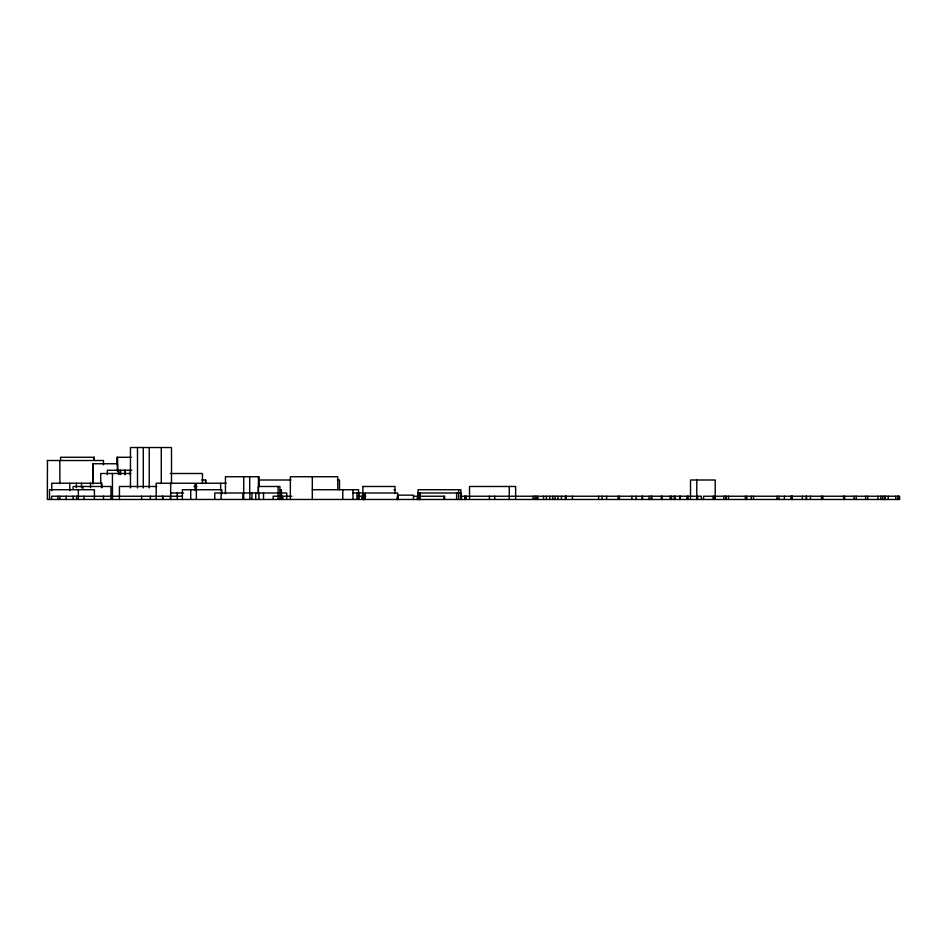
<?xml version="1.0" encoding="UTF-8"?>
<svg xmlns="http://www.w3.org/2000/svg" width="947" height="947" viewBox="0 0 947 947"><rect width="100%" height="100%" fill="white"/><g stroke="black" fill="none" stroke-linecap="round" stroke-linejoin="round"><path stroke-width="1.42" d="M131.266 457.271L116.931 457.271L116.931 464.539M47.35 460.514L103.495 460.514L103.495 464.847M131.834 470.257L107.342 470.257L107.342 474.636M130.816 473.5L100.737 473.5L100.737 483.597M170.282 473.5L202.469 473.5L202.469 483.597M201.711 479.999L205.736 479.999L205.736 482.781M258.614 479.999L291.037 479.999M337.404 479.999L339.5 479.999L339.5 489.729M226.226 483.242L196.349 483.242L196.372 499.471M156.705 486.486L119.429 486.486L119.429 499.471M193.898 486.486L196.858 486.486M362.808 486.486L395.017 486.486L394.935 493.707M279.957 489.729L281.413 489.729L281.413 499.471M312.309 489.729L358.558 489.729L358.558 499.471M393.999 489.729L395.42 489.729M170.673 492.985L183.576 492.985M243.722 492.985L286.716 492.985L286.716 499.471M352.509 492.985L363.175 492.985L363.305 499.471M182.333 496.228L51.588 496.228L51.588 499.471M291.735 496.228L273.21 496.228L273.21 499.471M358.12 496.228L365.791 496.228M413.567 496.228L444.628 496.228L444.628 499.471M460.005 496.228L701.36 496.228L701.36 499.471M898.478 496.228L898.502 499.471M898.028 496.228L898.028 499.471M895.744 496.228L895.744 499.471M888.191 496.228L888.191 499.471M885.161 496.228L885.161 499.471M884.581 496.228L884.581 499.471M882.663 496.228L882.663 499.471M880.781 496.228L880.781 499.471M877.905 496.228L877.905 499.471M867.807 496.228L867.807 499.471M865.653 496.228L865.653 499.471M856.23 496.228L856.23 499.471M854.064 496.228L854.064 499.471M844.629 496.228L844.629 499.471M843.647 496.228L843.647 499.471M822.919 496.228L822.919 499.471M821.558 496.228L821.558 499.471M810.502 496.228L810.502 499.471M806.56 496.228L806.56 499.471M806.264 496.228L806.264 499.471M802.369 496.228L802.369 499.471M792.154 496.228L792.154 499.471M792.023 496.228L792.023 499.471M790.97 496.228L790.97 499.471M784.388 496.228L784.388 499.471M778.955 496.228L778.955 499.471M776.978 496.228L776.978 499.471M753.504 496.228L753.504 499.471M751.208 496.228L751.208 499.471M746.792 496.228L746.792 499.471M745.348 496.228L745.348 499.471M728.503 496.228L728.503 499.471M726.065 496.228L726.065 499.471M725.71 496.228L725.71 499.471M723.851 496.228L723.851 499.471M715.198 499.471L715.198 479.999L690.517 479.999L690.517 499.471M714.429 496.228L714.429 499.471M713.103 496.228L713.103 499.471M703.55 499.471L703.55 496.228L899.65 496.228L899.65 499.471L47.35 499.471L47.457 460.514M697.655 496.228L697.655 499.471M696.779 479.999L696.779 499.471M688.078 496.228L688.078 499.471M686.977 496.228L686.977 499.471M680.372 496.228L680.372 499.471M679.662 496.228L679.662 499.471M675.093 496.228L675.093 499.471M674.276 496.228L674.276 499.471M671.577 496.228L671.577 499.471M670.145 496.228L670.145 499.471M662.071 496.228L662.071 499.471M661.326 496.228L661.326 499.471M651.879 496.228L651.879 499.471M651.098 496.228L651.098 499.471M649.038 496.228L649.038 499.471M642.528 496.228L642.528 499.471M642.161 496.228L642.161 499.471M636.064 496.228L636.064 499.471M631.945 496.228L631.945 499.471M619.409 496.228L619.409 499.471M618.095 496.228L618.095 499.471M606.625 496.228L606.625 499.471M602.103 496.228L602.103 499.471M598.599 496.228L598.599 499.471M572.45 496.228L572.45 499.471M566.14 496.228L566.14 499.471M565.939 496.228L565.939 499.471M565.335 496.228L565.335 499.471M561.417 496.228L561.417 499.471M557.901 496.228L557.901 499.471M555.072 496.228L555.072 499.471M552.788 496.228L552.788 499.471M549.828 496.228L549.828 499.471M546.443 496.228L546.443 499.471M543.566 496.228L543.566 499.471M536.073 496.228L536.073 499.471M535.019 496.228L535.019 499.471M533.078 496.228L533.078 499.471M515.63 499.471L515.63 486.486L469.534 486.486L469.534 499.471M509.285 486.486L509.285 499.471M494.796 496.228L494.796 499.471M489.386 496.228L489.386 499.471M466.196 496.228L466.196 499.471M465.048 496.228L465.048 499.471M464.894 496.228L464.894 499.471M461.426 496.228L461.426 499.471M461.011 499.471L461.011 492.985L417.958 492.985L417.958 499.471M460.858 499.471L460.858 489.729L418.101 489.729L418.101 493.908M458.668 489.729L458.668 493.908M458.561 492.985L458.561 499.471M456.608 492.985L456.608 499.471M443.918 496.228L443.918 499.471M419.841 492.985L419.876 499.471M419.651 492.985L419.663 499.471M419.474 492.985L419.391 499.471M418.965 496.228L418.941 499.471M418.467 496.228L418.396 499.471L418.325 496.228M417.355 496.228L417.355 499.471M413.46 499.471L413.46 495.151L398.308 495.151L398.308 499.471M397.669 499.471L397.752 496.228L397.267 499.471M397.598 499.471L397.622 492.985L364.974 492.985L364.95 499.471M397.444 496.228L397.456 499.471M365.27 492.985L365.27 499.471M364.749 499.471L364.796 496.228L364.559 499.471M364.406 496.228L364.441 499.471M363.577 499.471L363.577 496.228L363.34 499.471M362.902 486.486L362.855 499.471M362.748 492.985L362.748 499.471M361.79 496.228L361.79 499.471M358.806 492.985L358.806 499.471M356.936 492.985L356.936 499.471M353.018 489.729L353.018 499.471M342.79 489.729L342.79 499.471M337.771 489.528L337.771 476.743L290.35 476.743L290.35 499.471M312.309 476.743L312.309 499.471M282.798 496.228L282.798 499.471M279.957 499.471L279.957 486.486L258.306 486.486L258.306 493.707M278.098 486.486L278.098 499.471M263.515 492.985L263.515 499.471M259.099 486.687L259.04 476.743L225.445 476.743L225.445 493.789M258.981 492.985L258.981 499.471M258.436 476.743L258.436 493.789M255.737 492.985L255.737 499.471M252.032 492.985L251.89 499.471M249.901 492.985L249.901 499.471M249.688 476.743L249.688 493.789M243.722 476.743L243.722 499.471M242.834 499.471L242.834 492.985L214.78 492.985L214.78 499.471M221.835 493.908L221.835 489.729L182.357 489.729L182.333 499.471M221.113 492.985L221.113 499.471M220.651 483.242L220.651 490.617M205.582 479.999L205.582 482.781M195.046 490.617L195.046 483.242L156.231 483.242L156.231 499.471M190.738 489.729L190.738 499.471M177.267 492.985L177.267 499.471M171.502 483.597L171.502 447.529L130.461 447.529L130.461 487.93M170.673 483.242L170.673 499.471M170.401 496.228L170.401 499.471M162.837 496.228L162.837 499.471M162.576 496.228L162.576 499.471M161.286 447.529L161.286 483.597M150.336 496.228L150.336 499.471M149.224 447.529L149.224 487.93M143.293 447.529L143.293 487.93M141.636 496.228L141.636 499.471M137.493 447.529L137.493 487.93M130.284 470.257L130.284 474.636M124.921 470.257L124.921 474.636M124.791 470.257L124.791 474.636M120.624 470.257L120.624 474.636M118.896 470.257L118.896 474.636M117.558 457.271L117.558 471.819M117.511 470.908L117.511 463.758L92.711 463.758L92.711 483.763M112.444 473.5L112.444 499.471M110.953 499.471L110.953 486.486L73.12 486.486L73.12 489.374M103.507 496.228L103.507 499.471M101.767 487.669L101.767 483.242L51.765 483.242L51.765 490.617M101.483 483.242L101.483 487.669M94.286 460.171L94.286 457.271L60.572 457.271L60.632 460.171M94.416 499.471L94.416 489.729L49.493 489.729L49.493 499.471M94.179 457.271L94.179 460.171M93.055 463.758L93.055 483.763M90.486 483.242L90.486 487.669M84.023 496.228L84.023 499.471M82.886 486.486L82.886 489.374M81.478 483.242L81.478 487.669M78.364 489.729L78.364 499.471M76.612 496.228L76.612 499.471M76.387 483.242L76.387 487.669M73.097 496.228L73.097 499.471M69.782 483.242L69.782 490.617M66.207 496.228L66.207 499.471M59.981 496.228L59.981 499.471M59.815 460.514L59.898 483.597M57.921 496.228L57.921 499.471M537.612 499.471L537.612 496.228L537.505 499.471M419.261 499.471L419.249 496.228L419.166 499.471"/></g></svg>
